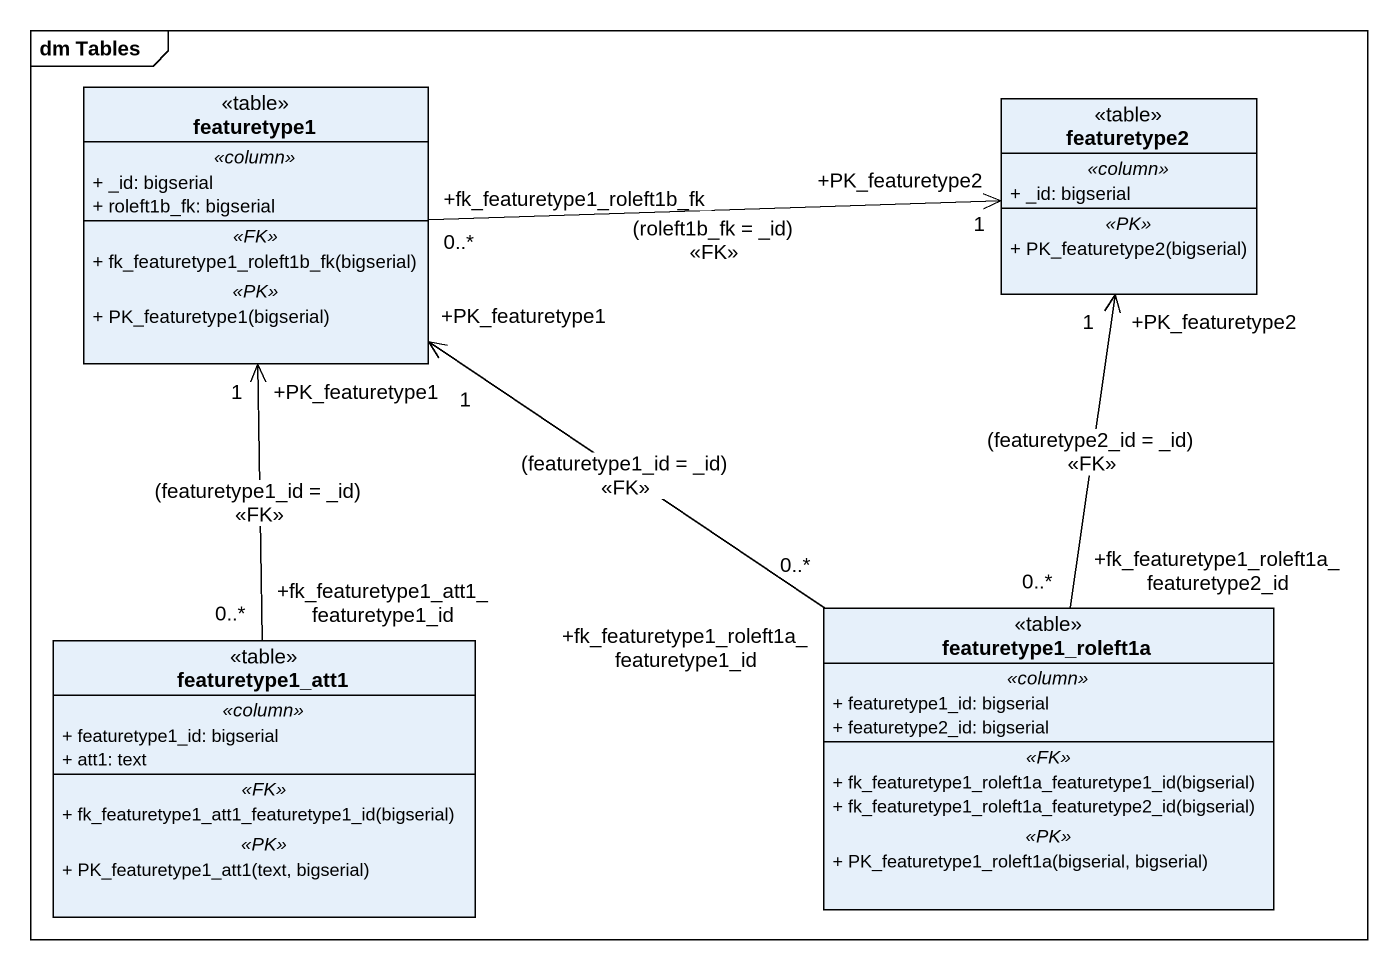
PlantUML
@startuml
mainframe dm Tables
hide circle
hide empty members
skinparam classAttributeIconSize 0
class featuretype1 <<table>> {
  .. <<column>> ..
  + _id: bigserial
  + roleft1b_fk: bigserial
  .. <<FK>> ..
  + fk_featuretype1_roleft1b_fk(bigserial)
  .. <<PK>> ..
  + PK_featuretype1(bigserial)
}
class featuretype2 <<table>> {
  .. <<column>> ..
  + _id: bigserial
  .. <<PK>> ..
  + PK_featuretype2(bigserial)
}
class featuretype1_att1 <<table>> {
  .. <<column>> ..
  + featuretype1_id: bigserial
  + att1: text
  .. <<FK>> ..
  + fk_featuretype1_att1_featuretype1_id(bigserial)
  .. <<PK>> ..
  + PK_featuretype1_att1(text, bigserial)
}
class featuretype1_roleft1a <<table>> {
  .. <<column>> ..
  + featuretype1_id: bigserial
  + featuretype2_id: bigserial
  .. <<FK>> ..
  + fk_featuretype1_roleft1a_featuretype1_id(bigserial)
  + fk_featuretype1_roleft1a_featuretype2_id(bigserial)
  .. <<PK>> ..
  + PK_featuretype1_roleft1a(bigserial, bigserial)
}
featuretype1 "+fk_featuretype1_roleft1b_fk\n0..*" -right-> "+PK_featuretype2\n1" featuretype2 : (roleft1b_fk = _id)\n<<FK>>
featuretype1_att1 "+fk_featuretype1_att1_featuretype1_id\n0..*" -up-> "+PK_featuretype1\n1" featuretype1 : (featuretype1_id = _id)\n<<FK>>
featuretype1_roleft1a "+fk_featuretype1_roleft1a_featuretype1_id\n0..*" -up-> "+PK_featuretype1\n1" featuretype1 : (featuretype1_id = _id)\n<<FK>>
featuretype1_roleft1a "+fk_featuretype1_roleft1a_featuretype2_id\n0..*" -up-> "+PK_featuretype2\n1" featuretype2 : (featuretype2_id = _id)\n<<FK>>
@enduml
